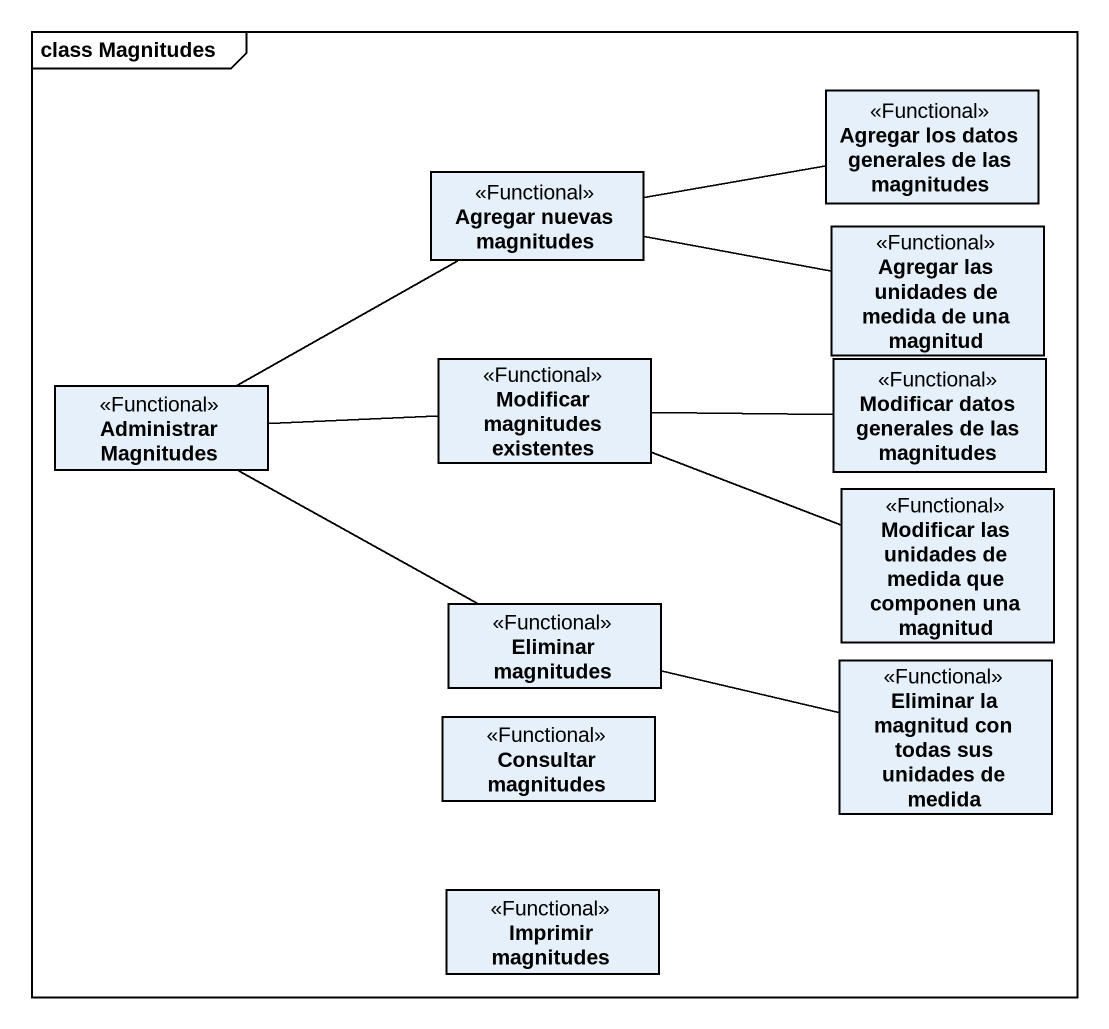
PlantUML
@startuml
mainframe class Magnitudes
hide circle
hide empty members
class "Agregar los datos generales de las magnitudes" as Agregar_los_datos_generales <<Functional>>
class "Agregar nuevas magnitudes" as Agregar_nuevas_magnitudes <<Functional>>
class "Agregar las unidades de medida de una magnitud" as Agregar_las_unidades_de <<Functional>>
class "Administrar Magnitudes" as Administrar_Magnitudes <<Functional>>
class "Modificar magnitudes existentes" as Modificar_magnitudes <<Functional>>
class "Modificar datos generales de las magnitudes" as Modificar_datos_generales <<Functional>>
class "Modificar las unidades de medida que componen una magnitud" as Modificar_las_unidades_de <<Functional>>
class "Eliminar magnitudes" as Eliminar_magnitudes <<Functional>>
class "Consultar magnitudes" as Consultar_magnitudes <<Functional>>
class "Eliminar la magnitud con todas sus unidades de medida" as Eliminar_la_magnitud_con <<Functional>>
class "Imprimir magnitudes" as Imprimir_magnitudes <<Functional>>
Agregar_nuevas_magnitudes -right- Agregar_los_datos_generales
Agregar_nuevas_magnitudes -right- Agregar_las_unidades_de
Administrar_Magnitudes -right- Agregar_nuevas_magnitudes
Administrar_Magnitudes -right- Modificar_magnitudes
Administrar_Magnitudes -right- Eliminar_magnitudes
Modificar_magnitudes -right- Modificar_datos_generales
Modificar_magnitudes -right- Modificar_las_unidades_de
Eliminar_magnitudes -right- Eliminar_la_magnitud_con
@enduml
